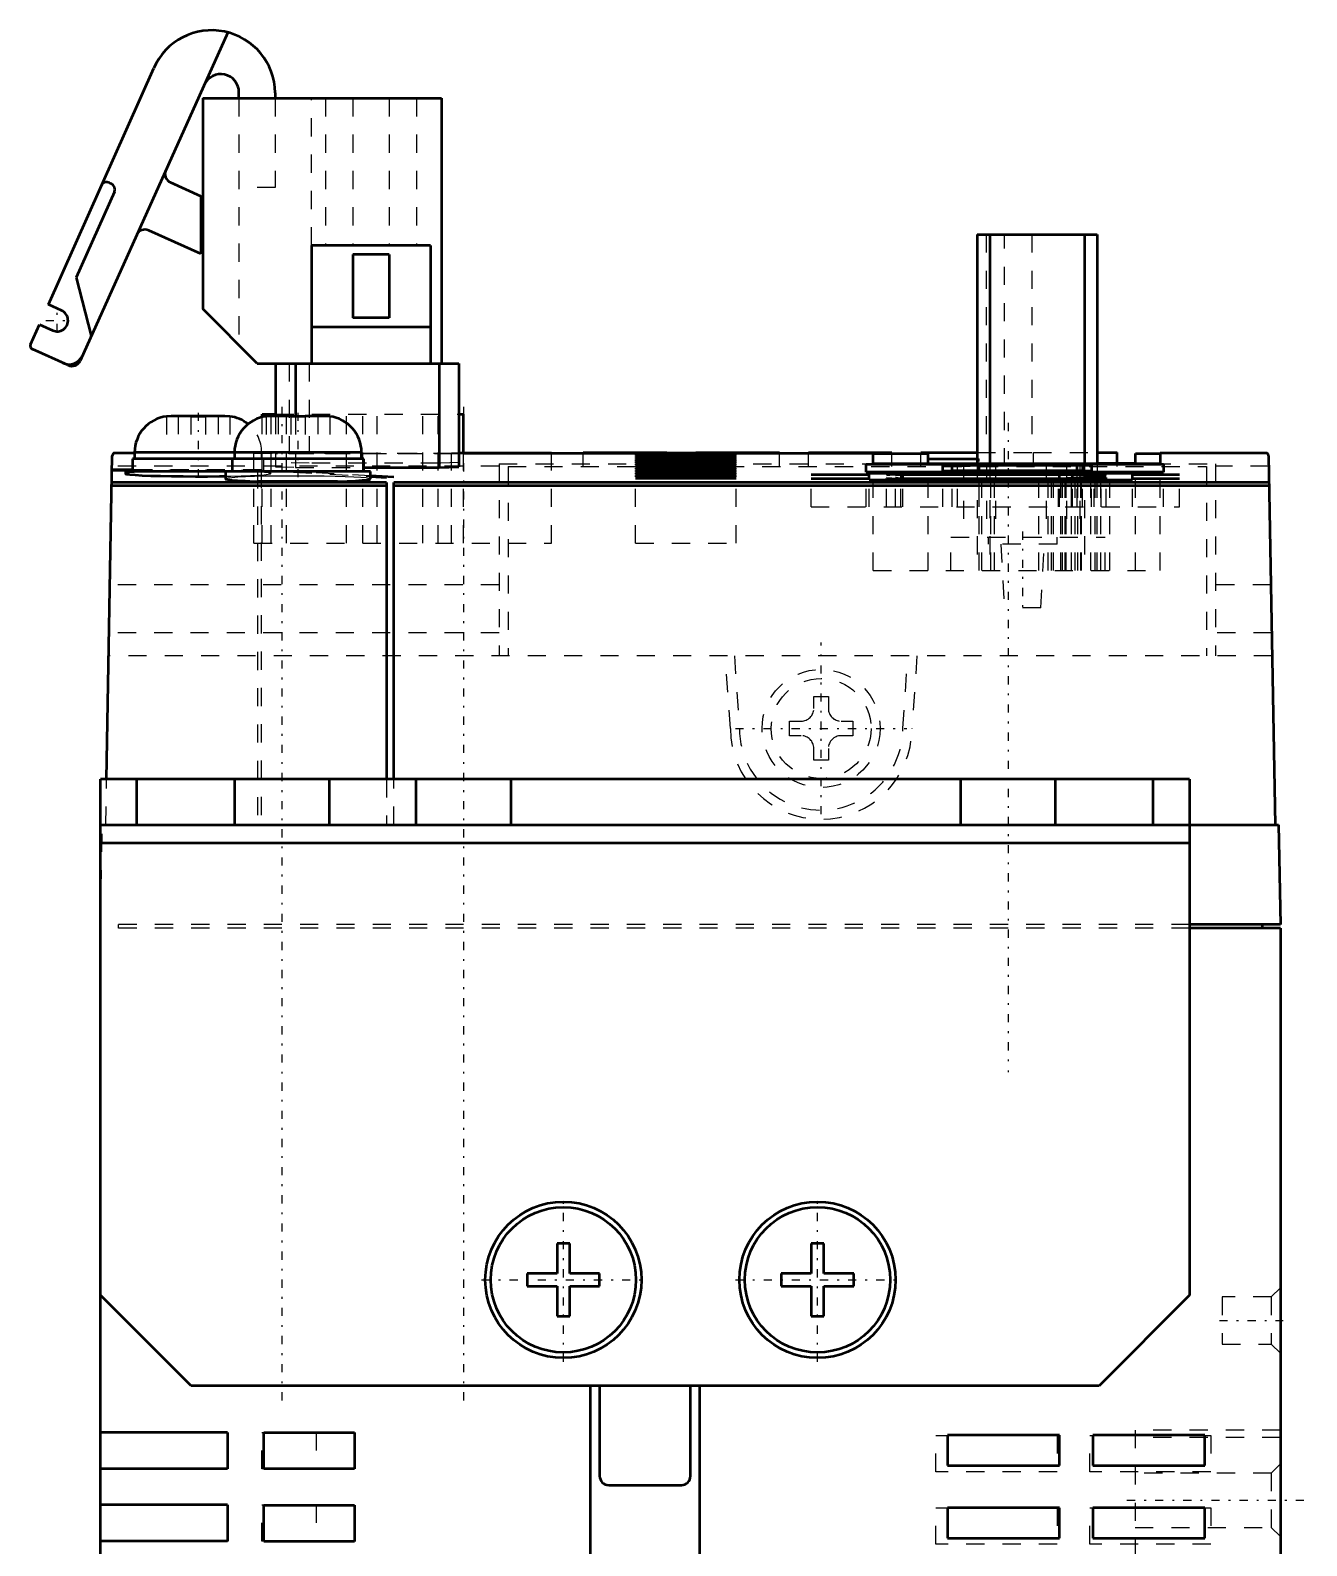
# Model space of a CAD drawing. Header units: millimetres. Extents: x 0 to 285, y 0 to 394.
# Drawn here: x 0 to 70.3, y 111.3 to 194.7 of the extents above; entities that cross this region are included whole.
import ezdxf

# ---------------------------------------------------------------- set-up
doc = ezdxf.new("R2010")
doc.units = ezdxf.units.MM
doc.linetypes.add('Center', pattern=[1.5, 0.45, -0.5, 0.05, -0.5])
doc.linetypes.add('Dashed', pattern=[2, 1, -1])
for name, color, linetype, lineweight in [('AM_4', 7, 'Continuous', 50), ('AM_6', 2, 'Continuous', 35), ('AM_7', 7, 'Center', 25), ('AM_9', 6, 'Dashed', 25)]:
    doc.layers.add(name, color=color, linetype=linetype, lineweight=lineweight)

# ---------------------------------------------------------------- blocks, each defined once
blk = doc.blocks.new('2_MCDLN35SF_5_in_MCDLN35SF_1100')
at = {"layer": 'AM_4'}
for p, q in [((10.884, 194.626), (2.742, 176.546)), ((0.994, 179.636), (6.799, 192.664)), ((11.496, 191), (11.496, 191.329)), ((13.496, 191.3), (13.496, 191)), ((9.496, 191), (22.646, 191)), ((9.496, 191), (9.496, 179.4)), ((22.646, 191), (22.646, 176.4)), ((4.358, 186.347), (4.458, 186.301)), ((7.714, 186.37), (9.386, 185.617)), ((4.634, 185.84), (2.536, 181.131)), ((9.386, 185.617), (9.386, 182.437)), ((9.386, 182.437), (6.524, 183.726)), ((15.496, 182.9), (15.496, 176.4)), ((22.046, 182.9), (15.496, 182.9)), ((22.046, 182.9), (22.046, 176.4)), ((52.166, 183.5), (58.766, 183.5)), ((52.166, 183.5), (52.166, 170.878)), ((52.866, 183.5), (52.866, 170.878)), ((58.066, 183.5), (58.066, 170.878)), ((58.766, 183.5), (58.766, 170.878)), ((17.771, 182.4), (17.771, 178.9)), ((19.771, 182.4), (17.771, 182.4)), ((19.771, 182.4), (19.771, 178.9)), ((2.536, 181.131), (3.358, 177.914)), ((1.726, 179.306), (0.994, 179.636)), ((12.496, 176.4), (9.496, 179.4)), ((19.771, 178.9), (17.771, 178.9)), ((0.017, 177.443), (0.506, 178.54)), ((0.506, 178.54), (1.233, 178.212)), ((22.046, 178.4), (15.496, 178.4)), ((2.08, 176.295), (0.118, 177.179)), ((12.496, 176.4), (23.616, 176.4)), ((13.516, 176.4), (13.516, 173.5)), ((14.616, 176.4), (14.616, 173.482)), ((22.516, 176.4), (22.516, 170.677)), ((23.616, 176.4), (23.616, 170.71)), ((12.766, 173.442), (12.766, 173.6)), ((12.766, 173.6), (13.516, 173.6)), ((23.616, 173.6), (23.866, 173.6)), ((23.866, 171.46), (23.866, 173.6)), ((7.767, 173.5), (7.496, 173.482)), ((8.846, 173.5), (7.767, 173.5)), ((8.846, 173.494), (8.846, 173.5)), ((10.725, 173.5), (9.646, 173.5)), ((9.646, 173.5), (9.646, 173.494)), ((10.996, 173.482), (10.725, 173.5)), ((13.301, 173.5), (12.996, 173.478)), ((14.346, 173.5), (13.301, 173.5)), ((16.192, 173.5), (15.146, 173.5)), ((16.496, 173.478), (16.192, 173.5)), ((4.206, 153.5), (4.517, 171.303)), ((5.746, 171.463), (4.592, 171.463)), ((5.626, 171.15), (5.626, 170.45)), ((18.366, 171.15), (5.626, 171.15)), ((5.746, 171.5), (5.746, 171.15)), ((18.246, 171.5), (5.746, 171.5)), ((11.126, 171.15), (11.126, 170.45)), ((11.246, 171.5), (11.246, 171.15)), ((18.246, 171.15), (18.246, 171.5)), ((18.366, 170.45), (18.366, 171.15)), ((28.706, 171.46), (23.616, 171.46)), ((23.866, 171.463), (46.436, 171.463)), ((30.466, 171.5), (35.066, 171.5)), ((30.466, 171.463), (30.466, 171.5)), ((33.346, 171.461), (38.886, 171.461)), ((38.886, 171.456), (33.346, 171.456)), ((33.346, 171.449), (38.886, 171.449)), ((38.886, 171.44), (33.346, 171.44)), ((33.346, 171.428), (38.886, 171.428)), ((38.886, 171.414), (33.346, 171.414)), ((33.346, 171.398), (38.886, 171.398)), ((38.886, 171.379), (33.346, 171.379)), ((33.346, 171.358), (38.886, 171.358)), ((38.886, 171.335), (33.346, 171.335)), ((33.346, 171.309), (38.886, 171.309)), ((38.886, 171.281), (33.346, 171.281)), ((33.346, 171.251), (38.886, 171.251)), ((38.886, 171.218), (33.346, 171.218)), ((33.346, 171.183), (38.886, 171.183)), ((38.886, 171.145), (33.346, 171.145)), ((33.346, 171.105), (38.886, 171.105)), ((38.886, 171.063), (33.346, 171.063)), ((35.066, 171.463), (35.066, 171.5)), ((36.666, 171.463), (36.666, 171.5)), ((36.666, 171.5), (41.266, 171.5)), ((41.266, 171.463), (41.266, 171.5)), ((42.866, 171.5), (47.466, 171.5)), ((42.866, 171.463), (42.866, 171.5)), ((46.436, 170.878), (46.436, 171.463)), ((46.436, 171.44), (49.466, 171.44)), ((47.466, 171.44), (47.466, 171.5)), ((49.066, 171.44), (49.066, 171.5)), ((49.066, 171.5), (52.166, 171.5)), ((49.466, 170.878), (49.466, 171.44)), ((49.466, 171.149), (52.166, 171.149)), ((58.766, 171.5), (59.866, 171.5)), ((59.866, 170.907), (59.866, 171.5)), ((60.886, 170.878), (60.886, 171.44)), ((60.886, 171.44), (62.236, 171.44)), ((68.14, 171.463), (62.236, 171.463)), ((62.236, 171.463), (62.236, 170.878)), ((68.216, 171.303), (68.57, 151)), ((5.626, 170.531), (4.503, 170.531)), ((4.503, 170.518), (5.626, 170.518)), ((5.246, 170.45), (5.246, 170.331)), ((18.746, 170.45), (5.246, 170.45)), ((10.746, 170.45), (10.746, 170.04)), ((18.366, 170.677), (22.516, 170.677)), ((18.746, 170.04), (18.746, 170.45)), ((22.516, 170.677), (23.616, 170.71)), ((33.346, 171.018), (38.886, 171.018)), ((38.886, 170.971), (33.346, 170.971)), ((33.346, 170.922), (38.886, 170.922)), ((38.886, 170.87), (33.346, 170.87)), ((33.346, 170.816), (38.886, 170.816)), ((38.886, 170.76), (33.346, 170.76)), ((33.346, 170.701), (38.886, 170.701)), ((38.886, 170.64), (33.346, 170.64)), ((33.346, 170.577), (38.886, 170.577)), ((38.886, 170.511), (33.346, 170.511)), ((33.346, 170.443), (38.886, 170.443)), ((38.886, 170.372), (33.346, 170.372)), ((33.346, 170.299), (38.886, 170.299)), ((38.886, 170.224), (33.346, 170.224)), ((43.016, 170.283), (46.216, 170.283)), ((46.046, 170.418), (46.046, 170.844)), ((46.046, 170.844), (62.436, 170.844)), ((62.436, 170.418), (46.046, 170.418)), ((46.216, 170.347), (60.716, 170.347)), ((46.216, 170.048), (46.216, 170.283)), ((62.236, 170.878), (46.436, 170.878)), ((47.966, 170.299), (56.686, 170.299)), ((48.066, 170.05), (48.066, 170.281)), ((48.066, 170.281), (56.698, 170.281)), ((50.276, 170.418), (50.276, 170.784)), ((50.776, 170.744), (52.276, 170.793)), ((50.776, 170.489), (50.776, 170.744)), ((51.076, 170.807), (57.994, 170.805)), ((57.666, 170.479), (51.076, 170.479)), ((57.666, 170.462), (51.076, 170.462)), ((51.076, 170.418), (51.076, 170.462)), ((52.276, 170.479), (52.276, 170.793)), ((52.276, 170.793), (57.666, 170.793)), ((56.698, 170.05), (56.698, 170.281)), ((57.405, 170.064), (57.405, 170.27)), ((57.405, 170.27), (58.605, 170.224)), ((57.666, 170.479), (57.666, 170.793)), ((57.666, 170.418), (57.666, 170.462)), ((57.676, 170.284), (58.988, 170.235)), ((57.966, 170.784), (57.966, 170.489)), ((58.466, 170.784), (58.466, 170.418)), ((58.605, 170.113), (58.605, 170.224)), ((58.766, 170.907), (60.886, 170.907)), ((60.716, 170.048), (60.716, 170.283)), ((60.716, 170.283), (63.316, 170.283)), ((62.436, 170.844), (62.436, 170.418)), ((19.626, 169.652), (4.488, 169.652)), ((19.626, 169.848), (4.491, 169.848)), ((16.932, 169.9), (12.561, 169.9)), ((20.026, 170.13), (18.746, 170.205)), ((18.746, 170.177), (19.626, 170.125)), ((19.626, 169.848), (19.626, 153.5)), ((20.026, 153.5), (20.026, 169.848)), ((68.241, 169.848), (20.026, 169.848)), ((68.245, 169.652), (20.026, 169.652)), ((33.346, 170.146), (38.886, 170.146)), ((38.886, 170.067), (33.346, 170.067)), ((46.216, 170.048), (43.016, 170.048)), ((60.716, 169.976), (46.216, 169.976)), ((47.166, 169.976), (47.166, 170.062)), ((47.966, 169.976), (47.966, 170.03)), ((56.686, 170.03), (47.966, 170.03)), ((56.645, 170.05), (48.066, 170.05)), ((56.686, 169.976), (56.686, 170.03)), ((58.605, 170.113), (57.352, 170.062)), ((58.988, 170.1), (57.676, 170.047)), ((57.676, 169.976), (57.676, 170.047)), ((58.988, 169.976), (58.988, 170.1)), ((59.266, 169.976), (59.266, 170.126)), ((63.316, 170.048), (60.716, 170.048)), ((63.866, 153.5), (3.866, 153.5)), ((3.866, 0.2), (3.866, 153.5)), ((5.866, 151), (5.866, 153.5)), ((11.266, 151), (11.266, 153.5)), ((16.466, 153.5), (16.466, 151)), ((21.266, 151), (21.266, 153.5)), ((26.466, 153.5), (26.466, 151)), ((51.266, 151), (51.266, 153.5)), ((56.466, 153.5), (56.466, 151)), ((61.866, 151), (61.866, 153.5)), ((63.866, 153.5), (63.866, 125.09)), ((3.866, 151), (68.77, 151)), ((68.77, 151), (68.866, 145.5)), ((3.866, 150), (63.866, 150)), ((68.866, 145.5), (63.866, 145.5)), ((68.866, 145.3), (63.866, 145.3)), ((67.866, 145.5), (67.866, 145.3)), ((68.866, 145.3), (68.866, 47.062)), ((29.016, 127.94), (29.016, 126.29)), ((29.716, 127.94), (29.016, 127.94)), ((29.716, 126.29), (29.716, 127.94)), ((43.016, 127.94), (43.016, 126.29)), ((43.716, 127.94), (43.016, 127.94)), ((43.716, 126.29), (43.716, 127.94)), ((29.016, 126.29), (27.366, 126.29)), ((27.366, 126.29), (27.366, 125.59)), ((31.366, 126.29), (29.716, 126.29)), ((31.366, 125.59), (31.366, 126.29)), ((41.366, 126.29), (41.366, 125.59)), ((43.016, 126.29), (41.366, 126.29)), ((45.366, 126.29), (43.716, 126.29)), ((45.366, 125.59), (45.366, 126.29)), ((27.366, 125.59), (29.016, 125.59)), ((29.016, 125.59), (29.016, 123.94)), ((29.716, 123.94), (29.716, 125.59)), ((29.716, 125.59), (31.366, 125.59)), ((41.366, 125.59), (43.016, 125.59)), ((43.016, 125.59), (43.016, 123.94)), ((43.716, 125.59), (45.366, 125.59)), ((43.716, 123.94), (43.716, 125.59)), ((8.866, 120.1), (3.866, 125.1)), ((63.866, 125.09), (58.876, 120.1)), ((29.016, 123.94), (29.716, 123.94)), ((43.016, 123.94), (43.716, 123.94)), ((58.876, 120.1), (8.866, 120.1)), ((30.866, 97.44), (30.866, 120.1)), ((31.366, 120.1), (31.366, 115.14)), ((36.366, 115.14), (36.366, 120.1)), ((36.866, 120.1), (36.866, 97.44)), ((10.866, 117.54), (3.866, 117.54)), ((10.866, 117.54), (10.866, 115.54)), ((12.866, 115.54), (12.866, 117.54)), ((12.866, 117.54), (17.866, 117.54)), ((17.866, 117.54), (17.866, 115.54)), ((50.526, 117.38), (50.526, 115.71)), ((56.696, 117.38), (50.526, 117.38)), ((56.696, 115.71), (56.696, 117.38)), ((58.526, 117.38), (58.526, 115.71)), ((64.696, 117.38), (58.526, 117.38)), ((64.696, 115.71), (64.696, 117.38)), ((10.866, 115.54), (3.866, 115.54)), ((17.866, 115.54), (12.866, 115.54)), ((50.526, 115.71), (56.696, 115.71)), ((58.526, 115.71), (64.696, 115.71)), ((31.866, 114.64), (35.866, 114.64)), ((10.866, 113.555), (3.866, 113.555)), ((10.866, 113.555), (10.866, 111.555)), ((12.866, 111.54), (12.866, 113.54)), ((12.866, 113.54), (17.866, 113.54)), ((17.866, 113.54), (17.866, 111.54)), ((50.526, 113.38), (50.526, 111.71)), ((56.696, 113.38), (50.526, 113.38)), ((56.696, 111.71), (56.696, 113.38)), ((58.526, 113.38), (58.526, 111.71)), ((64.696, 113.38), (58.526, 113.38)), ((64.696, 111.71), (64.696, 113.38)), ((10.866, 111.555), (3.866, 111.555)), ((17.866, 111.54), (12.866, 111.54)), ((50.526, 111.71), (56.696, 111.71)), ((58.526, 111.71), (64.696, 111.71))]:
    blk.add_line(p, q, dxfattribs=at)
for points in [[(9.646, 173.494), (9.246, 173.497), (8.846, 173.494)], [(15.146, 173.478), (14.746, 173.484), (14.346, 173.478)], [(4.601, 171.463), (4.594, 171.458), (4.548, 171.408), (4.517, 171.303)], [(68.216, 171.303), (68.216, 171.309), (68.214, 171.33), (68.19, 171.398), (68.142, 171.455), (68.131, 171.463)], [(5.246, 170.331), (5.247, 170.328), (5.314, 170.304), (5.491, 170.28), (5.777, 170.257), (6.16, 170.236), (6.632, 170.217), (7.177, 170.202), (7.782, 170.191), (8.427, 170.183), (9.096, 170.18), (9.769, 170.181), (10.427, 170.187), (10.752, 170.191)], [(47.166, 170.27), (47.211, 170.279), (47.342, 170.288), (47.543, 170.295), (47.791, 170.299), (47.966, 170.299)], [(47.666, 170.266), (47.689, 170.271), (47.754, 170.275), (47.854, 170.278), (47.979, 170.28), (48.066, 170.281)], [(50.276, 170.784), (50.321, 170.792), (50.452, 170.798), (50.652, 170.803), (50.901, 170.806), (51.076, 170.807)], [(51.076, 170.462), (50.812, 170.463), (50.577, 170.468), (50.398, 170.475), (50.296, 170.483), (50.276, 170.489)], [(51.076, 170.479), (50.977, 170.479), (50.889, 170.481), (50.822, 170.484), (50.784, 170.487), (50.776, 170.489)], [(56.686, 170.299), (57.15, 170.296), (57.56, 170.288), (57.676, 170.284)], [(56.698, 170.281), (57.029, 170.279), (57.322, 170.273), (57.405, 170.27)], [(57.666, 170.793), (57.766, 170.792), (57.854, 170.791), (57.921, 170.789), (57.959, 170.786), (57.966, 170.784)], [(57.966, 170.489), (57.949, 170.486), (57.9, 170.483), (57.825, 170.48), (57.732, 170.479), (57.666, 170.479)], [(58.466, 170.489), (58.421, 170.48), (58.291, 170.472), (58.09, 170.466), (57.841, 170.462), (57.666, 170.462)], [(57.994, 170.805), (58.166, 170.802), (58.344, 170.796), (58.447, 170.789), (58.466, 170.784)], [(58.605, 170.224), (58.712, 170.219), (58.763, 170.212), (58.766, 170.209)], [(58.988, 170.235), (59.173, 170.225), (59.26, 170.213), (59.266, 170.209)], [(10.746, 170.04), (10.76, 170.027), (10.872, 169.999), (11.095, 169.973), (11.421, 169.948), (11.842, 169.926), (12.346, 169.906), (12.561, 169.9)], [(16.932, 169.9), (17.463, 169.918), (17.918, 169.939), (18.281, 169.963), (18.546, 169.989), (18.701, 170.016), (18.746, 170.04)], [(47.966, 170.03), (47.702, 170.032), (47.467, 170.037), (47.288, 170.045), (47.186, 170.055), (47.166, 170.062)], [(48.066, 170.05), (47.934, 170.051), (47.817, 170.054), (47.727, 170.058), (47.676, 170.063), (47.666, 170.067)], [(57.352, 170.062), (57.078, 170.054), (56.756, 170.051), (56.645, 170.05)], [(57.676, 170.047), (57.293, 170.035), (56.841, 170.03), (56.686, 170.03)], [(58.766, 170.128), (58.735, 170.121), (58.646, 170.114), (58.605, 170.113)], [(59.266, 170.126), (59.213, 170.114), (59.058, 170.103), (58.988, 170.1)]]:
    blk.add_lwpolyline(points, dxfattribs=at)
for centre, radius in [((29.366, 125.94), 4.3), ((43.366, 125.94), 4.3), ((29.366, 125.94), 4), ((43.366, 125.94), 4)]:
    blk.add_circle(centre, radius, dxfattribs=at)
for centre, radius, start, end in [((9.996, 191.241), 3.5, 0.97316, 155.99477), ((10.496, 191.329), 1, 0, 155.75503), ((7.92, 186.826), 0.5, 155.75503, 245.75503), ((4.218, 186.037), 0.34, 65.75503, 155.98481), ((4.315, 185.982), 0.35, 335.98481, 65.75503), ((6.318, 183.27), 0.5, 65.75503, 155.75503), ((1.48, 178.759), 0.6, 245.75457, 65.75549), ((0.2, 177.362), 0.2, 155.98481, 245.75503), ((2.135, 177.148), 0.8, 245.75503, 335.75503), ((2.286, 176.751), 0.5, 245.75503, 335.75503), ((7.746, 171.5), 2, 97.17818, 180), ((10.746, 171.5), 2, 51.31781, 82.81429), ((13.246, 171.5), 2, 97.17064, 180), ((16.246, 171.5), 2, 0, 82.81773), ((31.866, 115.14), 0.5, 180, 270), ((35.866, 115.14), 0.5, 270, 0)]:
    blk.add_arc(centre, radius, start, end, dxfattribs=at)
at = {"layer": 'AM_7'}
for p, q in [((0.85, 178.759), (2.11, 178.759)), ((1.48, 178.129), (1.48, 179.389)), ((9.246, 173.68), (9.246, 169.72)), ((13.866, 174), (13.866, 119)), ((14.746, 173.68), (14.746, 169.72)), ((23.866, 174), (23.866, 119)), ((53.866, 173.125), (53.866, 137.375)), ((54.666, 167.14), (54.666, 162.74)), ((43.566, 151.575), (43.566, 161.025)), ((38.841, 156.3), (48.291, 156.3)), ((29.366, 121.425), (29.366, 130.455)), ((43.366, 121.425), (43.366, 130.455)), ((24.851, 125.94), (33.881, 125.94)), ((38.851, 125.94), (47.881, 125.94)), ((65.506, 123.7), (69.026, 123.7)), ((60.416, 113.8), (70.316, 113.8))]:
    blk.add_line(p, q, dxfattribs=at)
at = {"layer": 'AM_9'}
for p, q in [((11.496, 191), (11.496, 177.4)), ((13.496, 191), (13.496, 186.09)), ((15.496, 182.9), (15.496, 191)), ((16.271, 191), (16.271, 182.9)), ((17.771, 191), (17.771, 182.9)), ((19.771, 191), (19.771, 182.9)), ((21.271, 191), (21.271, 182.9)), ((13.496, 186.09), (11.496, 186.09)), ((52.666, 183.5), (52.666, 171.5)), ((53.666, 170.725), (53.666, 183.5)), ((55.166, 183.5), (55.166, 171.5)), ((14.266, 176.4), (14.266, 170.936)), ((15.366, 176.4), (15.366, 170.908)), ((13.266, 166.5), (13.266, 173.6)), ((13.516, 173.6), (23.616, 173.6)), ((14.116, 166.5), (14.116, 173.6)), ((17.416, 166.5), (17.416, 173.6)), ((18.316, 166.5), (18.316, 173.6)), ((19.116, 166.5), (19.116, 173.6)), ((21.616, 166.5), (21.616, 173.6)), ((22.466, 166.5), (22.466, 173.6)), ((7.496, 173.482), (7.496, 171.5)), ((7.795, 173.499), (7.851, 173.5)), ((8.146, 173.5), (8.146, 171.5)), ((8.846, 173.494), (8.846, 171.5)), ((9.646, 173.494), (9.646, 171.5)), ((10.346, 173.5), (10.346, 171.5)), ((10.861, 173.489), (10.996, 173.472)), ((10.996, 173.482), (10.996, 171.5)), ((12.766, 166.5), (12.766, 173.442)), ((12.996, 173.478), (12.996, 171.5)), ((13.516, 173.5), (13.516, 170.71)), ((13.646, 173.5), (13.646, 171.5)), ((14.346, 173.478), (14.346, 171.5)), ((14.616, 173.482), (14.616, 170.677)), ((15.146, 173.478), (15.146, 171.5)), ((15.846, 173.5), (15.846, 171.5)), ((16.496, 173.478), (16.496, 171.5)), ((12.316, 171.463), (5.746, 171.463)), ((12.316, 171.458), (23.206, 171.458)), ((12.316, 166.5), (12.316, 171.448)), ((23.206, 171.448), (12.316, 171.448)), ((12.746, 171.15), (12.746, 171.5)), ((12.866, 170.45), (12.866, 171.15)), ((23.616, 171.419), (13.516, 171.419)), ((14.266, 171.433), (23.616, 171.433)), ((23.206, 171.46), (23.206, 171.463)), ((23.206, 171.463), (23.866, 171.463)), ((23.616, 171.46), (23.206, 171.46)), ((23.206, 166.5), (23.206, 171.448)), ((23.866, 166.5), (23.866, 171.46)), ((28.706, 166.5), (28.706, 171.46)), ((30.466, 170.725), (30.466, 171.463)), ((33.346, 171.461), (33.346, 171.463)), ((33.346, 171.463), (38.886, 171.463)), ((38.886, 171.461), (33.346, 171.461)), ((33.346, 171.449), (33.346, 171.456)), ((33.346, 171.456), (38.886, 171.456)), ((38.886, 171.449), (33.346, 171.449)), ((33.346, 171.428), (33.346, 171.44)), ((33.346, 171.439), (38.886, 171.439)), ((38.886, 171.427), (33.346, 171.427)), ((33.346, 171.398), (33.346, 171.414)), ((33.346, 171.413), (38.886, 171.413)), ((38.886, 171.396), (33.346, 171.396)), ((33.346, 171.358), (33.346, 171.379)), ((33.346, 171.377), (38.886, 171.377)), ((38.886, 171.356), (33.346, 171.356)), ((33.346, 171.309), (33.346, 171.335)), ((33.346, 171.332), (38.886, 171.332)), ((38.886, 171.306), (33.346, 171.306)), ((33.346, 171.251), (33.346, 171.281)), ((33.346, 171.278), (38.886, 171.278)), ((38.886, 171.247), (33.346, 171.247)), ((33.346, 171.183), (33.346, 171.218)), ((33.346, 171.214), (38.886, 171.214)), ((38.886, 171.179), (33.346, 171.179)), ((33.346, 171.105), (33.346, 171.145)), ((33.346, 171.141), (38.886, 171.141)), ((33.346, 171.018), (33.346, 171.063)), ((35.066, 170.725), (35.066, 171.463)), ((36.666, 170.725), (36.666, 171.463)), ((38.886, 171.461), (38.886, 171.463)), ((38.886, 171.449), (38.886, 171.456)), ((38.886, 171.428), (38.886, 171.44)), ((38.886, 171.398), (38.886, 171.414)), ((38.886, 171.358), (38.886, 171.379)), ((38.886, 171.309), (38.886, 171.335)), ((38.886, 171.251), (38.886, 171.281)), ((38.886, 171.183), (38.886, 171.218)), ((38.886, 171.105), (38.886, 171.145)), ((38.886, 171.018), (38.886, 171.063)), ((41.266, 170.725), (41.266, 171.463)), ((42.866, 170.725), (42.866, 171.463)), ((47.466, 170.725), (47.466, 171.44)), ((49.066, 170.725), (49.066, 171.44)), ((52.166, 171.5), (55.166, 171.5)), ((52.166, 171.149), (52.266, 171.149)), ((52.266, 164.99), (52.266, 171.149)), ((55.266, 171.5), (58.766, 171.5)), ((55.266, 170.725), (55.266, 171.5)), ((25.826, 170.745), (4.507, 170.745)), ((12.726, 170.531), (5.626, 170.531)), ((5.626, 170.518), (12.511, 170.518)), ((12.511, 170.518), (12.511, 151)), ((12.511, 170.518), (18.746, 170.177)), ((12.726, 170.531), (12.726, 151)), ((18.746, 170.205), (12.726, 170.531)), ((13.246, 170.331), (13.246, 170.45)), ((13.516, 170.71), (14.616, 170.677)), ((15.366, 170.908), (14.266, 170.936)), ((14.616, 170.677), (18.366, 170.677)), ((22.516, 170.908), (15.366, 170.908)), ((23.616, 170.936), (22.516, 170.908)), ((25.826, 170.876), (25.826, 160.3)), ((25.826, 170.876), (65.296, 170.876)), ((26.326, 170.725), (26.326, 160.3)), ((26.326, 170.725), (64.796, 170.725)), ((33.346, 170.922), (33.346, 170.971)), ((33.346, 170.816), (33.346, 170.87)), ((33.346, 170.701), (33.346, 170.76)), ((33.346, 170.577), (33.346, 170.64)), ((33.346, 170.443), (33.346, 170.511)), ((33.346, 170.299), (33.346, 170.372)), ((33.346, 170.146), (33.346, 170.224)), ((38.886, 170.922), (38.886, 170.971)), ((38.886, 170.816), (38.886, 170.87)), ((38.886, 170.701), (38.886, 170.76)), ((38.886, 170.577), (38.886, 170.64)), ((38.886, 170.443), (38.886, 170.511)), ((38.886, 170.299), (38.886, 170.372)), ((38.886, 170.146), (38.886, 170.224)), ((46.046, 168.5), (46.046, 170.418)), ((46.436, 164.99), (46.436, 170.878)), ((47.966, 170.03), (47.966, 170.299)), ((49.466, 164.99), (49.466, 170.878)), ((50.276, 168.5), (50.276, 170.418)), ((50.776, 168.5), (50.776, 170.489)), ((51.076, 170.462), (51.076, 170.807)), ((51.076, 168.5), (51.076, 170.418)), ((51.416, 170.84), (57.816, 170.84)), ((51.416, 170.84), (51.416, 166.84)), ((52.166, 170.878), (52.166, 164.99)), ((52.266, 170.907), (58.766, 170.907)), ((52.276, 168.5), (52.276, 170.479)), ((52.675, 170.84), (52.675, 166.84)), ((52.866, 170.878), (52.866, 164.99)), ((53.166, 170.84), (53.166, 166.84)), ((55.966, 170.84), (55.966, 166.84)), ((56.686, 170.03), (56.686, 170.299)), ((57.075, 170.84), (57.075, 166.84)), ((57.666, 170.793), (57.666, 170.807)), ((57.666, 170.462), (57.666, 170.479)), ((57.666, 168.5), (57.666, 170.418)), ((57.676, 170.047), (57.676, 170.284)), ((57.816, 170.84), (57.816, 166.84)), ((57.966, 168.5), (57.966, 170.489)), ((58.066, 170.878), (58.066, 164.99)), ((58.466, 168.5), (58.466, 170.418)), ((58.766, 170.878), (58.766, 170.209)), ((58.988, 170.1), (58.988, 170.235)), ((59.866, 170.725), (59.866, 170.907)), ((60.886, 164.99), (60.886, 170.878)), ((62.236, 164.99), (62.236, 170.878)), ((62.436, 168.5), (62.436, 170.418)), ((64.796, 170.725), (64.796, 160.3)), ((65.296, 170.876), (65.296, 160.3)), ((68.226, 170.745), (65.296, 170.745)), ((33.346, 166.5), (33.346, 170.067)), ((38.886, 166.5), (38.886, 170.067)), ((43.016, 168.5), (43.016, 170.048)), ((46.216, 168.5), (46.216, 169.976)), ((47.166, 168.5), (47.166, 169.976)), ((47.666, 168.5), (47.666, 170.067)), ((47.966, 168.5), (47.966, 169.976)), ((48.066, 168.5), (48.066, 170.05)), ((52.416, 164.99), (52.416, 169.84)), ((52.416, 169.84), (59.466, 169.84)), ((52.916, 164.99), (52.916, 169.84)), ((53.116, 164.99), (53.116, 169.84)), ((55.566, 164.99), (55.566, 169.84)), ((56.066, 164.99), (56.066, 169.84)), ((56.266, 164.99), (56.266, 169.84)), ((56.366, 164.99), (56.366, 169.84)), ((56.645, 168.5), (56.645, 170.05)), ((56.686, 168.5), (56.686, 169.976)), ((56.698, 168.5), (56.698, 170.05)), ((56.766, 164.99), (56.766, 169.84)), ((56.866, 164.99), (56.866, 169.84)), ((57.016, 164.99), (57.016, 169.84)), ((57.066, 164.99), (57.066, 169.84)), ((57.352, 168.5), (57.352, 170.062)), ((57.366, 164.99), (57.366, 169.84)), ((57.405, 168.5), (57.405, 170.064)), ((57.566, 164.99), (57.566, 169.84)), ((57.676, 168.5), (57.676, 169.976)), ((57.716, 164.99), (57.716, 169.84)), ((57.866, 164.99), (57.866, 169.84)), ((57.916, 164.99), (57.916, 169.84)), ((58.416, 164.99), (58.416, 169.84)), ((58.605, 168.5), (58.605, 170.113)), ((58.666, 164.99), (58.666, 169.84)), ((58.766, 164.99), (58.766, 170.128)), ((58.966, 164.99), (58.966, 169.84)), ((58.988, 168.5), (58.988, 169.976)), ((59.266, 168.5), (59.266, 169.976)), ((59.466, 164.99), (59.466, 169.84)), ((60.716, 168.5), (60.716, 169.976)), ((63.316, 168.5), (63.316, 170.048)), ((43.016, 168.5), (63.316, 168.5)), ((12.316, 166.5), (28.706, 166.5)), ((33.346, 166.5), (38.886, 166.5)), ((50.716, 166.84), (59.216, 166.84)), ((50.716, 164.99), (50.716, 166.84)), ((52.766, 166.84), (52.766, 166.44)), ((56.566, 166.44), (52.766, 166.44)), ((53.466, 166.44), (53.666, 162.94)), ((55.666, 162.94), (55.866, 166.44)), ((56.566, 166.44), (56.566, 166.84)), ((59.216, 164.99), (59.216, 166.84)), ((46.436, 164.99), (62.236, 164.99)), ((25.826, 164.215), (4.393, 164.215)), ((68.34, 164.215), (65.296, 164.215)), ((55.666, 162.94), (53.666, 162.94)), ((25.826, 161.57), (4.347, 161.57)), ((68.386, 161.57), (65.296, 161.57)), ((68.408, 160.3), (4.325, 160.3)), ((38.566, 156.3), (38.287, 160.3)), ((38.788, 160.3), (39.066, 156.317)), ((48.066, 156.317), (48.345, 160.3)), ((48.846, 160.3), (48.566, 156.3)), ((43.166, 158.05), (43.966, 158.05)), ((43.166, 157.4), (43.166, 158.05)), ((43.966, 158.05), (43.966, 157.4)), ((41.816, 156.7), (42.466, 156.7)), ((41.816, 155.9), (41.816, 156.7)), ((44.666, 156.7), (45.316, 156.7)), ((45.316, 156.7), (45.316, 155.9)), ((42.466, 155.9), (41.816, 155.9)), ((43.166, 154.55), (43.166, 155.2)), ((43.966, 155.2), (43.966, 154.55)), ((45.316, 155.9), (44.666, 155.9)), ((43.966, 154.55), (43.166, 154.55)), ((4.162, 151), (4.206, 153.5)), ((19.626, 153.5), (19.626, 151)), ((20.026, 151), (20.026, 153.5)), ((3.866, 145.5), (3.962, 151)), ((63.866, 145.5), (3.866, 145.5)), ((63.866, 145.3), (3.866, 145.3)), ((4.866, 145.3), (4.866, 145.5)), ((68.866, 125.5), (68.366, 125)), ((68.366, 125), (65.666, 125)), ((65.666, 125), (65.666, 122.4)), ((68.366, 125), (68.366, 122.4)), ((65.666, 122.4), (68.366, 122.4)), ((68.366, 122.4), (68.866, 121.9)), ((68.866, 117.665), (60.866, 117.665)), ((60.866, 117.665), (60.866, 109.935)), ((12.756, 115.54), (12.756, 117.54)), ((12.756, 117.54), (12.866, 117.54)), ((15.756, 117.54), (15.756, 115.54)), ((49.893, 117.373), (56.564, 117.373)), ((49.893, 115.373), (49.893, 117.373)), ((56.564, 117.373), (56.564, 115.373)), ((58.361, 115.373), (58.361, 117.373)), ((58.361, 117.373), (65.032, 117.373)), ((68.866, 117.25), (60.866, 117.25)), ((65.032, 117.373), (65.032, 115.373)), ((12.866, 115.54), (12.756, 115.54)), ((56.564, 115.373), (49.893, 115.373)), ((65.032, 115.373), (58.361, 115.373)), ((68.366, 115.3), (60.866, 115.3)), ((68.866, 115.8), (68.366, 115.3)), ((68.366, 115.3), (68.366, 112.3)), ((10.866, 113.54), (3.866, 113.54)), ((12.756, 113.555), (15.756, 113.555)), ((12.756, 111.555), (12.756, 113.555)), ((15.756, 113.555), (15.756, 111.555)), ((49.893, 113.388), (56.564, 113.388)), ((49.893, 111.388), (49.893, 113.388)), ((56.564, 113.388), (56.564, 111.388)), ((58.361, 111.388), (58.361, 113.388)), ((58.361, 113.388), (65.032, 113.388)), ((65.032, 113.388), (65.032, 111.388)), ((60.866, 112.3), (68.366, 112.3)), ((68.366, 112.3), (68.866, 111.8)), ((10.866, 111.54), (3.866, 111.54)), ((10.866, 111.555), (10.866, 111.54)), ((15.756, 111.555), (12.756, 111.555)), ((56.564, 111.388), (49.893, 111.388)), ((65.032, 111.388), (58.361, 111.388))]:
    blk.add_line(p, q, dxfattribs=at)
for points in [[(7.496, 173.472), (7.709, 173.496), (7.795, 173.499)], [(8.846, 173.451), (9.246, 173.46), (9.646, 173.451)], [(10.642, 173.5), (10.697, 173.499), (10.861, 173.489)], [(7.077, 170.45), (6.544, 170.436), (6.087, 170.418), (5.72, 170.398), (5.453, 170.376), (5.294, 170.353), (5.246, 170.331)], [(10.752, 170.191), (11.051, 170.196), (11.624, 170.21), (12.13, 170.227), (12.554, 170.247), (12.885, 170.269), (13.112, 170.293), (13.23, 170.317), (13.246, 170.331)], [(13.246, 170.331), (13.234, 170.342), (13.125, 170.366), (12.906, 170.389), (12.583, 170.41), (12.164, 170.428), (11.664, 170.444), (11.415, 170.45)], [(18.746, 170.04), (18.745, 170.044), (18.675, 170.071), (18.494, 170.097), (18.205, 170.121), (17.819, 170.143), (17.345, 170.162), (16.797, 170.178), (16.191, 170.189), (15.545, 170.196), (14.876, 170.199), (14.203, 170.198), (13.546, 170.192), (12.923, 170.182), (12.352, 170.169), (11.848, 170.151), (11.427, 170.13), (11.099, 170.107), (10.875, 170.081), (10.761, 170.054), (10.746, 170.04)]]:
    blk.add_lwpolyline(points, dxfattribs=at)
for radius in [3.25, 2.75]:
    blk.add_circle((43.566, 156.3), radius, dxfattribs=at)
for centre, radius, start, end in [((10.746, 171.5), 2, 0, 51.31781), ((42.466, 157.4), 0.7, 270, 0), ((44.666, 157.4), 0.7, 180, 270), ((43.566, 156.3), 5, 180, 0), ((43.566, 156.3), 4.5, 179.78353, 0.21647), ((42.466, 155.2), 0.7, 0, 90), ((44.666, 155.2), 0.7, 90, 180)]:
    blk.add_arc(centre, radius, start, end, dxfattribs=at)
at = {"layer": 'AM_6', "flags": 8}
for tag, p in [('NN', (75.716, 194.739)), ('NT', (75.716, 194.239)), ('NB', (75.716, 193.739)), ('NBSYN', (75.716, 193.239)), ('CNSORDERNO', (75.716, 192.239)), ('LINA', (75.716, 192.739)), ('F', (75.716, 191.739)), ('MC', (75.716, 191.239)), ('PSV', (75.716, 190.739)), ('COMPANY', (75.716, 189.739)), ('ES', (75.716, 190.239))]:
    blk.add_attdef(tag, p, '', height=0.5, dxfattribs=at)
blk = doc.blocks.new('1_MCDLN35SF_1100')
blk.add_blockref('2_MCDLN35SF_5_in_MCDLN35SF_1100', (0, 0))
at = {"layer": 'AM_6', "flags": 8}
for tag, p in [('NN', (289.931, 394.215)), ('NT', (289.931, 393.715)), ('NB', (289.931, 393.215)), ('NBSYN', (289.931, 392.715)), ('CNSORDERNO', (289.931, 391.715)), ('LINA', (289.931, 392.215)), ('F', (289.931, 391.215)), ('MC', (289.931, 390.715)), ('PSV', (289.931, 390.215)), ('COMPANY', (289.931, 389.215)), ('ES', (289.931, 389.715))]:
    blk.add_attdef(tag, p, '', height=0.5, dxfattribs=at)

msp = doc.modelspace()

# ---------------------------------------------------------------- block references
msp.add_blockref('1_MCDLN35SF_1100', (0, 0))

doc.saveas('drawing.dxf')
